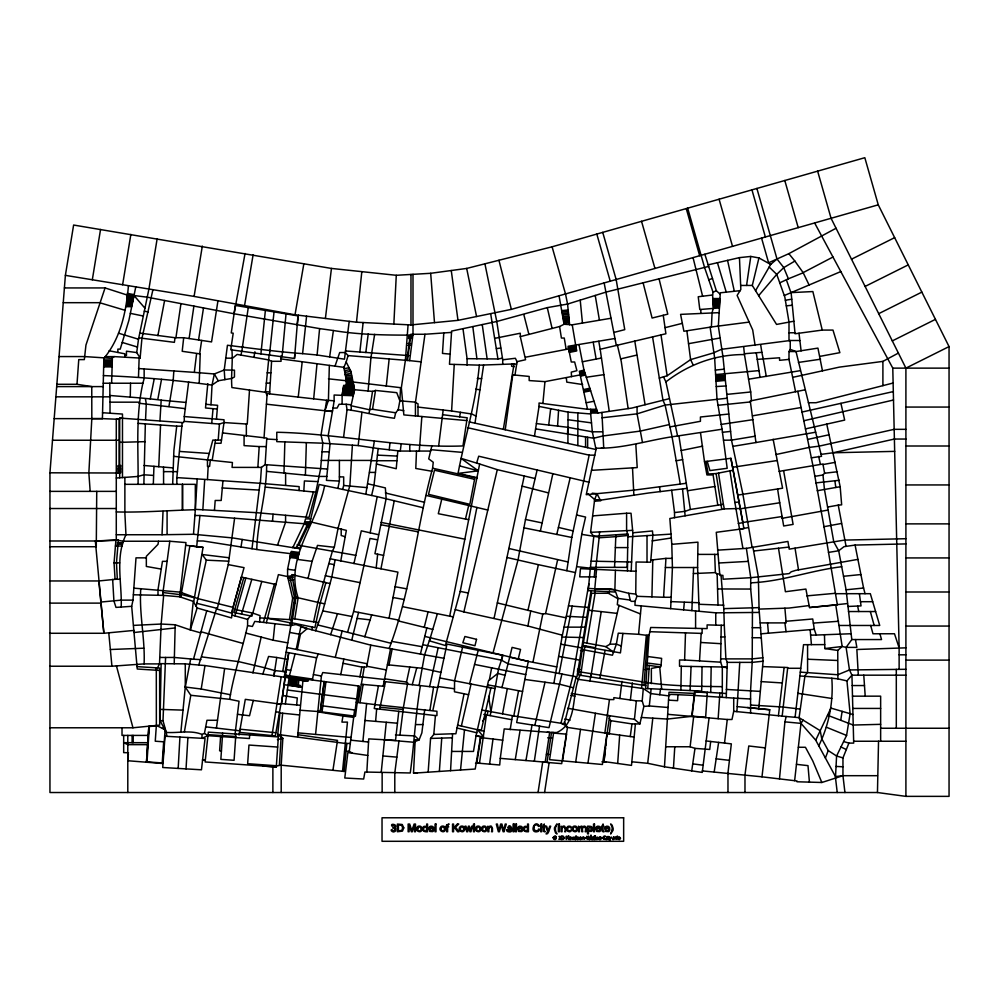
<?xml version="1.0" encoding="UTF-8"?>
<svg xmlns="http://www.w3.org/2000/svg" width="999" height="999" viewBox="0 0 999 999"><rect width="100%" height="100%" fill="white"/><g stroke="black" fill="none" stroke-linecap="round" stroke-linejoin="round"><path stroke-width="1.5" d="M143.868 484.328L145.342 423.863M750.586 713.024L750.586 690.334L752.197 662.374L752.459 607.642L750.674 589.06L750.736 577.697L746.378 548.351L717.544 550.162M49.95 546.74L96.279 546.728L96.741 491.371M109.79 383.229L109.89 395.467C127.035 396.978 144.405 397.964 161.176 400.174L159.952 420.691M567.907 443.406L568.056 412.137L539.035 406.418L539.035 403.009L587.549 409.29L596.59 409.29M759.365 612.424L715.759 612.837L634.989 605.307L635.089 601.348L636.925 596.303L635.751 594.08L636.088 562.012L650.661 562.2L652.871 535.476L652.459 530.956L632.854 532.792L631.206 571.053M468.581 694.73L454.458 691.795L454.582 680.819L462.587 647.202M722.314 697.327L722.314 666.995L720.629 662.175L721.228 625.199M130.282 396.953L130.519 383.229M163.711 727.547L166.259 732.392C178.059 733.328 190.821 729.782 202.023 734.44L201.96 738.311L207.942 735.676L249.425 738.511L249.675 734.977M680.893 690.134L681.306 666.271M702.035 666.633L701.685 691.083L645.579 688.523L649.063 635.289L650.711 627.484L707.105 628.608L707.105 624.899L724.3 625.374L725.873 658.89L727.26 662.374L726.273 697.602M710.726 692.469L711.176 666.795M164.673 735.464L166.895 736.338L165.022 736.201L162.725 767.507L201.461 769.804L205.07 738.473L166.895 736.338L166.259 732.392L160.077 720.679L161.126 663.648M592.245 493.194L596.952 493.656L594.655 499.562L590.584 532.33L593.806 536.288L627.959 533.99L627.31 567.345L590.421 567.345M174.213 663.761L175.2 624.775L161.164 624.038L133.579 625.386M384.49 679.482L322.764 672.552L321.391 676.036L315.584 734.427L351.074 737.462M651.922 596.853L652.797 559.865M49.95 472.802L65.385 275.362L73.614 225.037L331.443 268.431L396.278 275.299L430.681 273.301L466.683 268.431L552.085 246.803L864.822 157.705L878.258 204.832L949.05 346.591L949.05 796.365L905.906 796.365L877.459 792.519L49.95 792.519L49.95 472.802L119.106 473.014L119.106 419.33L102.422 418.631L103.859 358.404C120.842 338.062 126.224 311.288 128.446 285.677M615.409 570.304L614.822 592.02L588.224 590.621L590.334 568.156M693.593 567.519L691.87 610.614M699.138 611.288L697.602 567.519L697.951 542.17L671.778 544.33L672.427 567.519L670.666 608.628M581.73 534.378L599.175 537.125L599.125 537.787L615.809 536.663L615.871 534.802L614.56 567.345M877.459 792.519L878.533 741.246M727.26 667.082L679.532 666.246L679.532 660.014L684.615 660.014L685.501 632.866M284.852 441.933L283.978 473.051M596.952 493.656L600.699 500.861L594.555 500.387M306.356 442.707L305.394 475.124M416.496 451.061L415.784 468.469L431.88 471.253M690.084 690.559L691.071 666.445M158.766 466.72L160.552 424.975M905.906 675.174L851.947 675.174L846.952 680.893L837.899 678.845L837.749 650.424L842.169 646.49L846.103 647.389L856.855 647.389L855.456 639.56M651.136 688.773L649.3 705.968L643.843 706.443L639.897 723.913L631.955 723.913L610.789 720.679L609.14 718.044M145.554 419.493L146.291 403.658L145.442 399.013M116.284 534.74L162.025 534.74L163.024 511.363M393.856 324.063L396.278 275.299M408.079 324.775L405.382 360.339L401.348 387.774L403.846 414.897L466.795 420.591M719.155 312.65L680.594 314.373L683.89 331.256L711.388 326.973L712.087 312.65L713.398 307.929L712.574 295.005L698.239 296.753L699.787 309.528L719.43 307.929M736.887 711.638L739.747 662.374M56.868 384.29L76.998 384.29L91.758 386.601L91.821 418.643L88.861 472.927L90.172 491.371M188.661 381.88L184.266 416.558L216.446 419.13L217.607 405.319L210.976 404.757L212.038 385.09L214.335 373.963L224.226 369.98L234.465 370.167L234.465 376.973L231.905 378.396L218.207 380.781L212.038 385.09C176.024 380.082 139.685 376.973 103.409 375.587M182.218 422.565L176.848 477.609L207.467 479.57L208.167 466.396M367.782 755.456L347.864 752.572L344.78 778.009L363.661 779.033L364.91 772.027L410.252 772.976C414.235 743.88 415.497 714.572 420.429 685.614M450.561 770.679L452.584 733.778L455.881 733.778L464.06 693.793M178.172 768.418L179.932 737.075M366.845 772.027L368.718 738.885L395.529 740.396L398.776 711.263M400.587 387.687L399.862 400.824L398.214 409.69L395.654 412.787L394.418 418.269C378.609 416.183 362.987 411.738 347.065 409.627L346.154 404.258L339.098 404.258L337.088 408.054L333.029 408.054L328.196 435.502L330.02 443.993L326.436 480.382L339.385 481.081L339.385 460.427M476.048 416.158L471.978 414.036L451.61 410.989L454.245 364.51M143.007 382.729C135.365 415.884 138.524 450.274 138.074 484.328M186.039 768.893L187.899 737.512M303.821 491.008L304.42 480.944L317.869 481.618M138.499 376.76L139.136 358.017L140.122 358.017L141.92 338.474L152.934 289.685M197.178 479.158L195.329 509.378L256.656 512.674L309.041 517.37L315.859 491.983L320.567 469.055L322.814 443.194L321.029 434.902L326.661 400.287L334.128 400.799L333.029 408.054M202.847 509.777L204.695 479.62M269.593 393.868L271.591 361.301L268.144 359.815L237.125 354.433L232.605 358.166L225.762 358.166M636.925 596.303L663.586 597.277L665.946 558.379L671.778 558.379M709.065 717.919L702.26 772.414L664.472 766.807L669.005 692.282L694.417 693.418L694.33 695.441L670.629 694.392L668.781 695.903L650.911 693.581L643.294 688.561L578.621 679.395L576.336 678.084M677.946 694.717L677.584 700.674L668.531 700.137M673.451 768.281L674.775 746.765M699.525 660.913L701.186 633.378M173.564 456.318L232.417 462.512L232.08 467.395L261.438 467.395L265.135 464.635L266.808 438.086L222.527 432.904M282.68 713.236L280.369 735.876L281.044 738.211L279.383 765.009L344.056 771.415L346.84 743.643L277.734 734.452M281.194 792.519L281.194 765.122L282.842 738.323L280.369 735.876L277.622 735.601L279.92 712.961M352.385 445.242L349.887 485.477L338.174 527.797L334.303 547.29L332.43 551.036L317.819 602.36L313.624 621.828M557.579 426.086L558.578 410.277M162.025 534.74L193.481 534.278L195.329 509.715L195.329 484.328L124.875 484.328M257.867 467.395L259.203 446.578L266.271 446.578M297.615 736.475L302.934 680.631M443.781 332.954L442.482 353.421L450.087 354.108M647.764 688.623L649.275 665.446M140.772 588.623C139.011 613.91 145.167 638.598 144.106 663.898L159.503 663.898L161.164 624.038L163.649 595.392L179.77 596.79L193.769 601.56L203.047 547.402L189.91 545.854L180.707 597.115M249.513 390.047L247.252 424.063L224.013 422.565L219.418 424.038L184.291 421.378L183.329 422.652L119.693 418.069L119.693 477.772M332.555 410.751L324.962 410.751L328.421 400.287L329.333 365.384M705.619 717.619L707.317 692.245M718.156 718.706L719.879 693.081M173.838 370.966L173.164 380.731L168.943 406.468M220.667 735.489L219.618 750.798L221.441 750.923M222.652 733.129L220.854 759.377L234.078 760.289L235.876 734.028M222.14 480.694L260.352 483.304L261.438 467.395M276.298 766.982L278.359 736.925L208.329 732.142L205.12 761.962L276.298 766.982L262.687 766.033M669.38 424.55L640.322 431.081L602.684 436.014L593.681 438.236L567.444 433.953L567.907 427.31L536.413 423.588M159.64 670.441L137.25 669.018L131.681 606.318L132.992 600.124L136.001 557.842L146.341 557.842M156.306 667.832L156.356 725.436L155.257 741.208L164.223 741.845M163.686 741.807L162.213 762.949L147.003 761.875L149.363 726.523L156.331 725.823M264.036 437.837L267.17 393.594L326.661 400.287M617.682 763.436L619.68 735.077M76.998 384.29L78.759 359.603L84.341 359.603L85.951 345.055L105.07 287.937L126.935 294.98L134.128 294.98M428.159 772.177L430.569 738.436L433.791 734.44L435.427 715.571L436.938 715.571L436.938 711.276L374.7 704.57M439.36 771.428L441.745 738.111M643.968 685.389L647.702 635.289M95.842 546.74L96.279 540.983L116.284 539.959L123.114 541.233L169.793 541.233L185.951 542.594L179.72 596.79M211.713 423.451L213.037 408.678L217.295 409.041M218.207 440.084L219.418 424.038M214.448 510.402L215.197 500.474L221.191 500.474L222.964 480.744L207.467 479.57M599.275 535.801L599.587 531.843M641.583 688.323L646.341 635.289L649.063 635.289M272.502 521.178L273.064 514.273M294.493 358.466L297.952 315.884L235.314 305.419L231.256 332.917L233.204 333.204L230.757 349.775L294.493 358.466L294.942 352.859M120.342 579.27L115.06 579.27L114.061 562.874L115.896 540.272L118.319 540.272L116.471 562.874L117.32 579.12L98.826 580.956L49.95 580.956M267.045 395.454L265.497 391.708L269.181 354.545M256.768 549.487C257.505 520.916 266.783 493.356 266.646 464.76M368.107 390.996L370.904 358.029L374.65 334.315M375.612 721.365L376.673 708.803M500.274 758.353L499.712 764.997L476.823 763.061L480.781 737.599L502.722 740.184L504.208 728.92L549.675 732.404L545.192 762.15L500.274 758.353L502.722 740.184M128.384 754.095L127.797 760.739L162.712 763.511L165.185 728.521L162.45 728.371M180.844 732.392L185.277 687.025L190.684 658.953M421.853 416.521L419.305 451.061M460.527 770.017L464.498 729.807M643.843 706.443L642.207 700.848L643.294 688.561M758.691 709.452L763.086 661.213L759.065 609.103L758.366 576.823L752.909 547.215M296.666 704.957L297.29 697.939L282.605 695.504M782.167 716.133L787.724 667.519L762.612 666.595M795.079 717.307L803.533 644.692L824.687 644.605M799.774 675.961L831.792 678.246C833.603 701.523 829.008 724.824 818.78 745.791M286.026 313.898L282.08 356.768M397.839 450.786L396.228 468.731L376.411 464.011M594.218 576.873L594.904 569.343M596.565 569.418L594.78 588.786L610.626 588.786L628.671 593.294L635.751 594.08M582.23 649.537L612.437 655.207L616.371 644.143L618.281 633.166L638.573 634.303L641.221 605.881M683.628 609.84L684.327 602.31M207.792 383.678L205.507 407.967L213.037 408.678M200.824 632.904L190.297 629.919L193.269 601.386L197.14 607.991L231.531 617.931L233.042 607.367L241.421 577.122M349.188 321.328L344.48 359.19L317.108 354.995L319.593 328.609L234.078 313.773L147.24 297.178L134.016 295.529L144.942 308.204M313.674 398.826L317.008 363.736M542.932 402.897L544.954 381.643L585.214 373.938M635.389 723.913L631.493 765.396L603.983 761.563L607.08 733.341L567.469 727.422L565.646 726.261M193.481 534.278L232.755 537.937L296.154 548.189L307.717 524.013L199.937 515.509L196.678 546.665M778.408 715.771L784.115 667.519M877.459 775.686L842.956 775.686L821.84 782.492L796.99 781.767L796.99 780.968L779.482 778.895L784.914 721.852L786.163 716.508L799.1 717.657L820.241 730.719L821.702 738.611L828.233 750.574L836.588 756.018L842.956 757.904L842.956 775.686L844.942 792.519M362.887 741.433L366.621 703.546M386.263 722.277L381.256 772.127M619.83 698.501L621.965 681.368M224.85 379.62L224.226 369.98L227.447 345.254C252.285 348.339 277.46 351.823 302.597 353.634L306.581 316.183M353.658 717.369L342.957 715.996L341.945 722.115L347.452 722.115L342.545 771.265L345.13 771.403M260.914 353.896L265.384 310.439M282.717 671.44L287.762 642.869L273.164 640.222L274.862 623.713L254.782 621.403L252.397 626.46L247.602 625.586L247.602 619.392L252.784 613.086L260.065 615.621L259.603 621.952M639.897 723.913L634.44 719.317L636.351 700.848L642.207 700.848M269.48 355.057L274.038 311.888M65.385 275.362L194.093 296.416L295.017 314.797L356.481 322.215L361.825 271.653M359.852 352.085L363.137 322.54M386.263 386.201L389.123 359.253M566.82 570.641L571.803 537.462L589.16 455.144L594.842 455.144M389.173 648.451C411.288 590.397 416.358 527.884 432.604 468.206L433.254 462.25L428.708 458.866L431.93 445.616M361.9 412.4L358.179 445.566L322.814 443.194L276.785 441.633L276.785 432.267C339.123 433.479 400.462 448.339 462.962 445.941L467.22 417.794L442.594 414.685M376.173 567.882L377.672 554.208M590.247 569.118L593.806 536.288M595.679 569.38L595.741 568.743L576.648 566.658L562.375 635.239L553.858 683.416M595.891 567.345L599.325 535.914M630.369 699.999L632.355 682.954M217.957 300.761L211.551 341.92L183.691 337.724L182.193 351.298L200.212 353.908L199.226 382.879M794.642 780.681L800.986 723.376L799.1 717.657L804.932 675.961L807.579 672.127L807.579 644.692M259.977 483.279L251.998 548.726M298.226 397.09L302.21 361.75M358.179 445.566L378.171 448.551L374.001 485.252L371.616 495.467M389.21 449.8L390.022 442.644M603.983 761.563L605.494 748.214M605.831 745.254L606.343 740.808M606.843 736.35L607.18 733.391L634.153 737.062M607.08 733.341L609.315 733.628L610.789 720.679M664.472 766.807L647.702 763.298L652.809 718.169M181.905 426.161L176.723 426.161L173.901 450.424L172.665 484.328M399.925 735.177L403.409 707.554M710.664 741.47L709.74 749.462L694.992 748.376L690.122 746.765L665.696 746.765M724.525 743.081L727.26 719.492L731.98 719.492L733.716 711.313L733.716 698.101L694.492 695.466M779.482 778.895L761.987 776.822L769.767 709.752L737.25 706.618M235.002 734.615L239.036 701.236L229.67 699.312L190.784 695.292L185.277 687.025L185.277 663.86L159.503 663.636M641.346 717.469L667.394 719.068L691.733 716.345L694.655 691.383L726.273 693.518M690.122 746.765L693.656 716.583L691.733 716.345M138.499 368.544L194.318 372.365L196.566 353.908M228.259 564.622L244.056 567.644L231.468 613.074L217.158 609.14L228.259 564.622L234.615 518.181M297.215 325.012L298.401 315.197M325.399 318.456L331.443 268.431M548.701 425.037L550.674 408.716M604.857 733.004L609.452 699.587L613.848 699.587L613.848 697.639L636.351 700.848M162.562 595.367L169.793 541.233M343.569 437.387L347.065 409.627M407.517 360.477L410.851 334.265L424.962 334.265L451.523 332.405M335.002 366.146L339.697 352.547L345.317 352.547L348.102 355.594L409.652 360.627L412.999 334.265L412.999 274.325M438.673 445.716L443.181 410.015M622.889 633.428L620.429 652.896L582.692 646.253L578.608 674.999L645.766 685.676M289.61 685.489L290.684 677.235M291.059 685.689L292.12 677.422M292.32 685.876L293.381 677.584M293.756 686.076L294.817 677.772M295.167 686.288L296.241 677.959M295.804 686.375L295.979 684.939M296.466 686.475L297.54 678.121M297.165 686.575L297.352 685.114M298.239 685.227L299.126 678.321M299.513 678.371L299.288 680.169L307.979 681.281L308.216 679.495M298.713 686.8L298.901 685.314M300.287 680.294L300.512 678.508M300.312 687.025L300.512 685.514L295.354 684.852M301.261 680.419L301.498 678.633M302.235 680.544L302.472 678.758M303.396 680.694L303.621 678.908M304.483 680.831L304.72 679.045M305.644 680.981L305.881 679.195M324.101 681.543L320.217 711.675L299.862 710.214M320.367 711.688L324.25 681.555M322.065 711.912L325.949 681.78M352.285 753.209L349.3 751.236L354.62 709.977M354.445 716.083L358.316 685.951M398.951 740.996L394.792 772.976L394.792 792.519M659.752 694.73L660.476 689.198M365.796 352.547L368.231 333.916M475.512 763.286L479.47 763.286L486.451 714.959L487.237 714.959L487.962 711.226M406.88 360.439L410.227 335.115M630.269 736.55L631.955 723.913M140.122 358.017L136.713 352.572L138.499 339.235L148.926 289.036L157.155 238.699M378.171 448.551L400.249 451.061L401.236 443.718M241.858 351.298L242.557 346.203M274.026 675.824L274.737 670.566L264.872 667.807L238.798 661.663L201.686 656.892M271.978 735.576L281.206 676.81M505.232 429.757L512.762 374.837L529.17 376.436L529.17 380.569L544.954 381.643M489.585 764.148L493.019 738.898M216.421 728.084L224.575 668.793M183.691 337.724L175.037 337.724L174.388 342.345L138.799 337.824M415.434 415.946L415.434 402.622L424.962 334.265M329.658 356.78L333.391 330.519L319.593 328.609M580.706 675.324L584.777 646.64M288.798 652.709L281.443 703.608L300.299 705.282M285.339 703.958L289.423 675.749L295.067 653.858M297.839 686.675L298.052 685.202M746.565 285.452L750.786 256.443L758.94 257.942L770.666 264.423L776.997 259.003L788.848 253.659L836.038 228.259M534.328 761.238L539.572 725.823M575.711 761.987L580.519 729.345M691.708 770.903L694.992 748.376M175.924 337.724L180.956 303.621M189.123 338.524L193.906 306.094M199.65 353.908L201.636 340.459M242.407 347.19L248.264 307.58M289.46 619.592L292.632 598.239L287.587 576.585L287.587 569.243L291.321 551.411L299.35 552.497M290.459 625.574L294.605 597.789L289.772 577.047L278.396 574.625L266.358 622.739M475 423.176L483.616 365.022L514.073 363.936L503.334 429.345M166.796 561.338L162.45 561.338L157.992 589.772L157.992 595.242M483.616 365.022L479.295 365.147C476.111 402.222 464.772 437.462 457.967 473.888M510.177 729.682L512.437 715.696M562.587 760.763L566.583 734.165L553.558 733.091M587.936 763.136L595.416 713.298M714.21 771.815L718.631 742.394M538.049 792.519L542.707 761.937L549.138 762.599L544.58 792.519M273.938 675.824L276.748 657.479L287.45 659.377M365.809 494.255L374.338 441.146M332.929 770.304L337.5 740.396L297.727 734.665M502.709 364.348L502.709 359.777L515.372 358.279L517.045 361.675L514.997 375.05L512.562 375.05M534.477 436.126L539.035 406.418M198.551 339.985L203.496 307.929M291.521 625.436L295.941 597.452L298.127 597.802L294.805 618.868M429.945 710.127L433.566 687.087M576.648 566.658L581.967 532.904L585.589 517.057L576.985 515.097M840.758 720.029L842.132 711.363M241.009 546.977L242.208 539.472M351.236 405.781L369.143 409.69L372.54 409.265L375.512 390.447L396.765 392.669L399.862 400.824L415.497 402.147M532.03 724.974L525.949 760.526M590.834 676.935L595.342 648.626M601.236 611.6L595.479 647.764L582.966 645.441L591.62 593.269L608.354 593.269L617.145 598.276L630.207 600.074L631.168 601.348L635.089 601.348M158.504 541.233L158.004 544.355L146.341 556.293L146.341 566.445L161.076 569.068M185.277 687.025L201.199 689.023L204.982 665.559L285.027 677.322L281.368 704.245L245.304 699.35L239.061 735.077M837.237 792.519L835.476 777.609L836.588 756.018L846.578 735.439L850.112 713.686L846.952 680.893M92.32 279.77L100.549 229.445M122.627 284.727L130.857 234.403M194.093 296.416L202.322 246.091M588.848 583.903L572.902 676.111L560.938 723.239L566.358 725.761L567.469 727.422L561.7 763.648L547.027 762.424L551.51 732.517L556.818 732.517C578.821 722.477 570.766 693.668 580.007 675.399M591.071 590.771L576.923 676.872L508.029 663.811L501.423 660.152L422.714 644.68M515.272 759.615L520.092 730.369M586.825 643.119L595.104 593.269L594.88 590.284M244.555 305.607L253.097 254.882M295.017 314.797L303.871 263.661M358.191 702.472L364.273 667.07M356.231 702.222L360.015 702.709L363.149 684.427M241.034 355.12L241.721 351.149M253.933 357.355L254.907 351.773M459.615 416.833L460.402 412.312M184.403 731.768L190.784 695.292M492.969 653.046L518.019 560.014L525.486 519.455L537.125 470.042M490.247 715.546L498.526 668.955L502.997 655.319L446.978 644.068L432.867 710.401M367.782 483.791L385.352 487.899L386.163 498.526L374.925 553.671L383.579 555.369M419.081 685.464L424.587 654.82L430.332 637.762L528.608 661.488M287.762 642.869L290.721 626.56L290.122 622.777M234.078 313.773L245.055 253.484M284.191 677.21L288.686 652.697M340.759 560.963L346.366 530.369L310.002 521.753L298.726 545.254L355.794 555.357M389.048 618.244L397.927 572.14L330.194 558.791M157.892 399.013L161.526 379.32M375.512 390.447L372.527 391.408L369.143 413.199M378.446 685.814L374.25 708.528L435.427 715.571M312.362 680.032L316.608 657.804L318.344 653.908M599.837 678.371L605.082 650.449M300.799 626.873L370.766 645.142L366.621 667.07L361.838 667.07L343.019 663.286M489.323 680.132L491.683 667.669M482.03 710.064L502.547 713.823L507.33 688.598M562.375 635.239L527.909 626.011L530.744 610.988L497.327 602.921M502.547 713.823L513.798 715.946L518.581 690.734M501.935 687.574L509.74 657.155L528.259 661.413L516.658 722.539L549.013 727.659L561.95 674.038M157.879 335.639L164.598 300.499M202.023 734.44L204.433 733.391L206.955 720.279L217.495 720.279M532.917 662.325L542.807 614.098L545.579 613.561L565.996 617.819M559.178 673.513L572.19 606.131M229.67 699.312C233.566 674.188 242.083 650.386 247.602 625.586M370.154 532.829L377.21 496.64L319.156 484.49L310.002 521.753M451.61 751.435L473.489 751.435L476.048 735.788L488.474 680.806L497.739 673.426L505.082 675.312M212.225 460.064L215.509 440.084M335.14 559.865L331.768 577.122L322.814 610.889L315.584 630.731M380.944 568.818L394.293 500.549M359.902 676.897L361.838 667.07M449.7 616.183L479.632 464.011L461.014 458.341L478.284 470.829L458.054 473.414L476.948 477.647M150.237 399.013L154.271 378.633M383.154 686.238L390.572 648.701M437.387 613.698L429.42 640.846L445.392 645.541L460.214 591.396L476.885 507.48M235.914 612.961L245.854 578.071M340.734 674.65L343.856 659.09M388.973 664.909L392.17 648.988M501.423 660.152L502.41 655.207M296.216 649.4L300.924 626.273M297.29 649.625L300.399 634.377L307.242 628.558L295.991 624.487L290.721 625.599L274.862 623.713M135.789 286.875L128.896 320.354L120.217 349.126L117.857 349.126L117.857 352.46M589.86 680.981L591.046 675.174M337.862 488.399L339.385 481.081M540.347 531.131L552.847 473.763M494.068 618.306L524.238 475.986M379.645 709.128L385.502 681.705M311.9 629.77L312.487 627.072M380.057 707.242L403.072 709.465L407.704 682.929L406.531 682.092L409.777 667.02M196.166 606.331L206.281 560.152L202.21 554.52L229.096 557.767M429.632 686.638L438.174 647.677M351.236 410.414L351.236 404.832L354.583 389.722L350.924 371.366L346.166 362.013L348.102 355.594M298.127 597.802C284.503 557.692 317.37 523.376 324.625 485.626M317.694 624.949L347.54 632.305L353.634 611.45L369.992 538.449L377.41 539.785M545.579 613.561L557.679 559.602M353.946 563.536L361.313 530.831L378.496 534.702M527.909 610.451L538.411 564.685L575.424 572.577M252.909 672.964L261.176 637.075M457.554 725.162L461.363 726.048L471.053 684.015M583.453 642.494L605.794 646.628L610.102 644.143L619.043 605.406M587.462 839.073L588.286 836.076L589.622 839.073C592.894 827.122 589.735 846.553 588.461 836.9C587.325 844.58 585.589 830.818 587.462 839.073M527.909 626.011L463.873 611.9L497.29 469.655L479.632 464.011M556.768 534.44L570.167 477.859M534.815 725.411L545.029 682.217M308.017 578.458L312.088 561.363L317.507 545.392L334.303 547.29M441.77 499.138L438.311 513.698L468.681 519.68M465.472 519.043L468.681 505.544M509.727 657.142L512.075 647.377L520.554 649.437L518.169 659.203M793.868 321.203L776.56 324.425L752.297 285.452L758.94 257.942M253.296 700.424L249.538 715.746L237.5 714.335M351.748 640.172L358.566 612.387M424.25 627.335L428.084 611.813M420.404 654.07L426.848 627.971M576.261 676.748L564.31 723.776L513.798 715.946M221.491 440.084L212.824 440.084L207.467 460.064L207.467 466.396L209.603 466.396L210.327 460.064M469.605 683.741L478.184 650.337M286.938 647.514L335.264 657.367L342.158 630.968M342.632 489.398L343.681 485.477L343.681 476.898L339.385 476.898M206.805 610.576L193.494 659.215L174.213 657.454L160.315 657.454M292.782 547.652L304.233 523.738L305.532 518.868L310.826 518.868M412.25 684.702L416.795 667.732M234.877 615.859L235.876 612.237M243.793 577.622L233.866 612.549L251.91 616.183L261.775 581.455M263.386 622.389L274.438 584.165M306.006 517.107L313.436 491.983L315.859 491.983M241.483 614.073L251.81 579.333M198.776 664.872L216.696 608.254M553.434 837.512C557.667 833.278 555.756 843.144 553.134 837.449C557.704 832.204 556.518 843.855 553.109 837.811M476.61 463.099L478.708 456.206L588.935 482.217M197.14 607.991L190.297 629.919L175.2 624.775M364.772 636.85L371.69 614.909M262.749 674.3L268.581 656.455L276.748 657.479M330.644 634.665L337.487 613.723M411.875 830.631L414.123 824.063L415.484 824.063L415.484 831.742L414.523 831.742L414.523 825.311M414.498 825.311L412.275 831.742L411.351 831.742L409.14 825.211L409.103 831.742L408.141 831.742L408.141 824.063L409.665 824.063L411.85 830.631M277.51 545.179L285.577 522.252L285.577 515.347M585.277 647.302L585.776 645.966M825.386 757.991L828.233 750.574M842.956 757.904L848.913 743.106L853.695 743.106L851.947 675.174L849.475 669.954L846.103 647.389L851.797 639.56L846.091 589.797L838.685 550.774L833.765 541.82L824.462 489.498L822.989 474.975L824.612 473.239L837.437 471.74M353.921 385.826L346.366 385.364L346.366 380.756L343.906 367.332L346.166 362.013M755.107 345.417L752.697 329.957L737.112 295.417L740.833 289.498L739.46 257.63L750.786 256.443M842.956 775.686L835.476 776.573L815.721 740.172L830.931 708.104L852.959 714.51M156.943 668.968L159.503 663.898M608.354 593.269L609.49 591.033M755.556 290.684L770.666 264.423L768.606 262.799L761.563 238.087M795.579 391.745L788.998 359.39L788.998 351.523L790.246 349.363L790.246 340.509L799.874 340.509M482.742 721.116L486.451 714.959M784.914 721.852L800.986 723.376L803.084 720.129M758.653 295.654L776.735 274.375L783.79 267.607L794.879 261.076L803.134 272.627L809.103 285.002M659.29 378.084L667.132 375.761L690.596 359.615L713.323 352.959L721.503 349.313L790.246 340.509M779.757 282.842L788.386 278.796L783.678 267.47L776.997 259.003L756.892 188.449M707.217 461.326L709.939 470.591L727.185 468.294L722.052 429.22L677.597 436.001L665.908 381.88C688.586 364.31 715.734 354.32 744.455 354.57L743.656 346.74M139.136 358.017L114.273 356.618L112.388 357.654L111.613 383.229M898.388 353.072L882.904 361.388L839.31 367.132L792.657 377.36M803.134 272.627L832.979 257.03M517.045 361.675L525.574 359.715L520.292 336.626L559.59 326.536L564.085 324.25L572.227 324.812L611.026 318.244M851.498 259.203L894.642 237.65M865.097 286.438L908.241 264.885M878.708 313.674L921.84 292.12M892.307 340.909L935.451 319.355M905.906 796.365L905.906 368.132L949.05 346.591M712.574 295.005L713.061 292.282L716.32 290.684L720.217 294.28M768.606 262.799L776.997 259.003M784.29 295.517L840.808 271.566M788.336 278.821L803.208 272.777M724.35 508.941L723.376 504.32L690.371 509.453L685.127 511.338L674.537 512.562L674.537 517.669M686.301 483.279L633.865 490.147L586.226 494.68L596.278 448.176C624.163 448.876 650.411 439.373 677.597 436.001M708.766 279.72L712.499 278.546M479.295 365.147L449.475 364.273L451.61 331.081L496.778 321.491L547.29 307.63L567.569 304.058L605.918 292.12L708.678 266.408M356.481 322.215L410.976 324.925L457.992 320.342L511.376 309.365L878.258 204.832M579.882 372.664L584.415 371.466M601.148 448.189L603.696 447.515L601.91 412.45M824.612 473.239L822.926 464.023L779.108 471.366M613.798 332.467L624.762 329.645L616.158 279.508L602.734 232.367M893.118 383.029L816.021 402.722L808.353 402.722M609.265 411.376L600.174 349.275L665.896 333.753L665.034 327.684L682.342 323.339M669.268 398.676L631.78 408.079L597.802 413.049L583.978 370.105L579.345 371.266L587.549 409.29M893.506 400.012L803.795 420.766M620.641 358.903L636.588 355.132M277.41 739.597L281.481 738.636M580.307 373.751L584.815 372.702M287.849 577.672L292.969 576.473M289.323 578.259L293.132 577.372M294.605 597.789L292.632 598.239L294.493 598.513M708.179 264.847L739.46 257.63M829.145 434.752L807.592 439.448M287.587 576.585L294.056 575.124M802.022 412.05L893.318 391.583M805.456 428.896L844.679 420.092L840.921 403.334M821.053 454.37L833.178 452.772L894.392 439.048L905.906 439.048M800.211 370.679L748.563 379.22M775.823 454.557L809.215 447.402L819.055 446.166L894.167 429.333L905.906 429.333M857.904 559.365L795.579 570.392L791.171 571.815L789.173 573.601L750.736 577.697L723.114 579.208L722.901 575.362L719.829 575.362L716.271 532.317L743.918 528.646L730.918 458.304L704.495 461.675L700.486 432.604M583.641 389.535L589.822 388.249M681.193 450.537L702.622 446.153M525.574 357.192L568.656 348.938M804.994 389.822L750.261 400.961L755.956 442.532L732.854 446.366M811.338 457.817L821.54 456.331L796.016 351.548L790.246 349.363M494.855 338.336L520.292 333.229L520.292 336.626M688.536 343.681L719.954 337.999M568.568 348.464L575.986 346.978M568.768 349.5L576.161 348.014M568.98 350.512L576.336 349.038M569.168 351.486L576.51 350.025L572.227 324.812M569.355 352.422L576.698 350.949L576.51 350.025M584.14 392.095L590.646 390.809M580.956 375.999L585.576 375.087M583.803 390.397L590.109 389.148M586.263 402.772L593.993 401.236M815.659 432.217L755.956 442.532M828.109 510.052L782.055 518.331L782.055 516.533L742.894 522.489L730.918 458.304M823.75 526.748L841.483 523.451M582.355 361.775L601.46 358.042M583.978 391.246L590.372 389.985M721.103 424.413L752.946 419.667M705.856 461.501L708.303 473.976L716.108 473.563L733.254 470.192M275.649 766.208L281.194 765.122M645.142 669.63L649.05 668.88M738.273 523.501L742.806 522.652M739.347 529.258L748.226 527.597M841.72 566.745C811.063 570.304 781.593 581.705 750.711 582.817M344.143 368.656L349.076 367.744M344.518 370.666L350.05 369.642M669.904 426.923L700.424 421.303L700.424 417.008L728.733 414.036M823.026 464.56L835.326 462.312M676.111 460.789L682.617 459.627M289.785 580.332L293.569 579.645M826.76 424.113L840.171 486.713L817.207 490.734M827.584 507.042L838.548 505.094M571.528 376.66L571.278 372.14L576.91 370.679L574.65 362L571.278 362L568.131 346.291L614.972 338.486M344.842 372.427L350.924 371.366M746.378 548.351L787.936 541.446L789.198 549.138L844.442 540.097L905.906 538.711M462.974 328.671L467.07 358.678L497.952 358.966L502.435 358.204M568.319 347.265L575.824 345.991M752.522 415.821L801.098 407.517M814.759 476.373L822.989 474.975M788.998 351.523L796.016 351.548L817.931 348.114L822.464 370.829M820.104 356.331L839.872 352.659L832.979 330.082L822.252 330.082L795.067 333.766L791.121 292.62L812.861 291.558L822.252 330.082M755.119 436.201L731.505 440.122L723.501 440.222M785.376 300.249L791.757 299.2M828.458 552.41L838.685 550.774L844.018 546.665L855.082 545.067L905.906 543.918M594.467 501.073L648.638 492.994L687.087 488.361M687.462 490.746L714.897 486.476M738.361 495.005L782.579 488.211L773.151 439.273M740.634 508.741L779.72 502.784L783.678 525.998L793.106 524.388L783.603 470.641M732.654 467.282L776.885 460.576M652.135 540.884L671.303 537.999M496.403 348.651L500.686 348.002M742.906 548.351L734.877 502.522L739.472 501.848M586.276 377.247L603.896 374.662M798.401 362.437L820.566 359.19M717.881 405.307L750.411 401.935M839.347 480.269L815.871 482.917M748.975 322.115L711.388 326.973M345.179 374.275L351.223 373.476M847.452 603.558L809.527 607.554L805.893 589.06L785.414 591.733L778.496 548.239M809.19 605.556L789.085 608.054L759.065 609.103M824.462 634.615L824.837 648.563L842.169 646.49L835.776 605.032L809.527 607.554M650.799 560.089L665.946 558.379M601.91 417.794L637.075 413.848L665.097 405.082L727.147 398.214M753.758 551.011L788.86 547.077M740.296 290.634L720.304 292.807L718.356 326.298L722.964 356.73L731.505 440.122L742.906 494.293L752.097 547.352M722.452 432.292L730.556 431.431M762.836 657.767L752.21 658.89L720.691 658.89M763.086 661.213L752.197 662.374L727.26 662.374M116.284 511.925C142.707 512.612 168.993 510.402 195.329 509.715M788.998 359.39L779.57 360.327L779.57 357.779L757.267 359.378M715.334 370.08L724.225 369.18M759.003 370.604L715.596 374.588M715.908 380.045L725.224 379.108M715.983 381.343L725.349 380.394M726.76 394.393L750.699 391.983L751.46 400.724M843.531 576.286L860.913 574.537M846.091 589.797L863.573 588.024L865.047 593.693M49.95 727.784L132.967 727.784L159.69 725.112L159.628 668.044L137.05 666.608M561.85 310.602L568.144 309.99M562.1 312.113L568.294 311.501M562.35 313.686L568.456 313.087M562.862 316.745L568.756 316.171M563.099 318.256L568.906 317.694M563.349 319.73L569.055 319.18M563.561 321.079L569.18 320.529M563.736 322.09L569.28 321.541M563.923 323.201L569.393 322.665M615.809 536.663L627.959 535.476L626.598 530.357L626.598 513.249L631.031 513.249L632.854 532.792M786.3 305.831L792.332 305.244M117.832 465.734L120.929 465.434M134.078 630.406L103.871 633.279L49.95 633.279M175.125 627.934L134.253 632.492M806.792 595.879L835.476 593.294M100.662 602.072L121.216 600.124L132.992 600.124M786.038 621.291L812.724 618.98L814.297 629.308L816.233 635.052L851.111 633.741M761.101 633.816L814.297 629.308M562.574 315.022L568.593 314.523M835.776 605.032L837.374 604.894L826.935 542.907L812.986 465.921L797.801 391.296M49.95 666.221L111.938 666.221L144.106 663.898M744.455 353.721L761.85 352.322L763.224 358.953M592.619 515.909L626.598 513.249M715.833 378.633L725.099 377.934M117.832 470.417L120.929 470.179M671.003 534.115L627.959 536.813M117.832 466.883L120.929 466.658M116.284 478.022L138.074 476.436L143.868 474.787L153.322 475.412M813.348 623.089L838.561 621.266M117.832 468.244L120.929 468.019M117.832 469.305L120.929 469.08M131.681 606.318L115.984 607.404L113.911 600.886L112.65 579.408M116.284 473.014L120.929 472.702M591.533 470.342L637.212 467.582L635.826 444.592M117.832 471.628L120.929 471.441M715.671 375.911L724.849 375.387M715.746 377.235L724.974 376.698M716.283 386.538L725.911 385.976M590.584 532.33L632.617 530.357M718.668 563.011L748.313 561.376M719.705 573.988L717.132 573.988L715.371 572.589L693.418 573.563M721.041 637.062L724.837 636.887M847.839 606.468L861.038 605.894L859.39 593.693M110.352 649.512L143.706 648.201M905.906 647.839L856.855 649.5L858.316 675.174M118.319 540.272L95.342 541.008L103.871 633.279L98.826 580.956M721.028 575.362L723.788 608.641L759.015 607.642M433.791 734.44L452.584 733.778M430.569 738.436L452.36 737.786M880.643 724.337L853.233 725.037L827.547 715.259M833.178 452.772L894.667 451.373M816.233 635.052L810.626 635.164M740.833 285.452L752.297 285.452M64.398 287.937L105.07 287.937M126.935 296.041L133.903 296.041M126.935 297.165L133.679 297.165M126.935 298.301L133.441 298.301M712.799 298.551L719.967 298.551M126.935 299.488L133.192 299.488M712.874 299.625L719.904 299.625M126.935 300.574L132.967 300.574M712.936 300.724L719.842 300.724M126.935 301.473L132.792 301.473M713.011 301.823L719.779 301.823M126.935 302.335L132.605 302.335M63.249 302.685L99.563 302.685L125.187 310.339M713.074 302.797L719.73 302.797M126.935 303.346L132.405 303.346M713.136 303.808L719.667 303.808M126.935 304.345L132.193 304.345M713.199 304.832L719.605 304.832M126.573 305.582L131.943 305.582M713.274 305.894L719.542 305.894M126.261 306.656L131.718 306.656M713.336 306.905L719.48 306.905M788.998 332.779L794.979 332.779M412.899 335.115C386.376 335.164 359.615 334.89 333.391 330.519M407.754 345.367L410.314 345.367M124.85 355.469L126.461 355.469L126.461 351.198L136.713 352.572M409.066 355.619L345.517 350.974M59.028 356.568L84.391 356.568L112.363 358.404M105.082 356.618L114.273 356.618M103.821 359.915L112.3 359.915M103.796 361.001L112.25 361.001M271.591 361.301L281.056 361.301L281.056 355.944M103.771 362.063L112.2 362.063M103.734 363.224L112.15 363.224M516.683 364.023L511.65 364.023L511.65 366.233L514.173 366.67M103.696 364.635L112.088 364.635M103.671 365.809L112.038 365.809M103.634 366.883L111.988 366.883M814.635 222.964L892.781 368.132L949.05 368.132M267.058 372.827L270.879 372.827M477.285 378.546L481.618 378.546M103.209 383.229L142.869 383.229L144.143 378.633L144.143 368.931M266.209 383.129L270.242 383.129M346.366 385.364L343.681 385.364L342.108 395.017L342.108 404.258M56.693 386.601L103.122 386.601M55.894 396.828L109.915 396.828M109.89 395.467L110.015 402.172L139.048 402.172M905.906 407.068L949.05 407.068M590.671 410.539L596.99 410.539M590.671 411.7L597.365 411.7M590.671 413.049L597.802 413.049M119.693 418.194L122.477 418.194M91.821 418.643L102.422 418.631L54.183 418.643M119.693 419.205L116.284 419.205L116.284 539.959M602.509 431.805L592.332 431.805L567.907 427.31M52.497 440.247L119.106 440.247M145.33 441.645L119.693 442.345M215.509 443.269L221.029 443.269L224.013 422.565L224.013 419.767L216.446 419.13M905.906 446.004L949.05 446.004M400.249 451.061L430.606 451.061M322.065 451.81L329.27 451.81M321.316 460.427L371.378 460.427M371.328 460.726L396.953 460.726M327.572 469.055L265.135 464.635M163.574 471.64L177.472 471.64M369.53 472.415L375.462 472.415M326.835 476.436L318.868 476.436L266.646 471.366M905.906 484.94L949.05 484.94M343.681 485.477L367.195 487.649M49.95 491.371L116.284 491.371M49.95 508.528L116.284 508.528M194.693 515.509L199.937 515.509M304.732 521.853L310.926 521.853M304.495 522.727L310.602 522.727M304.233 523.738L310.165 523.738M905.906 523.876L949.05 523.876M49.95 540.983L96.279 540.983M197.34 540.971L203.234 540.971L258.928 549.825L298.801 554.632M117.283 542.732L122.827 542.732M117.058 544.218L122.552 544.218M116.783 546.016L122.215 546.016M615.372 547.589L627.722 547.589M697.951 554.395L717.844 554.395M905.906 557.929L949.05 557.929M591.096 561.151L631.693 562.012M114.061 562.874L116.471 562.874M116.858 562.874L119.655 562.874M665.396 567.519L697.602 567.519M595.879 576.873L579.732 576.873L580.444 568.656L636.088 571.278M717.557 588.948L750.674 589.06M905.906 591.995L949.05 591.995M835.539 593.693L870.329 593.693L879.732 625.474L839.272 625.474M133.367 594.78L163.649 595.392M663.586 597.277L670.891 597.277M860.464 601.698L872.701 601.698M699.075 602.747L670.666 601.61M49.95 603.121L100.749 603.121M699.138 604.283L723.788 605.219M848.476 611.538L875.611 611.538M260.065 617.894L291.333 619.705M760.314 622.901L786.176 622.901L784.902 608.204M905.906 626.061L949.05 626.061M564.06 627.147L585.102 627.147M752.21 627.709L760.664 627.709M752.21 637.737L761.388 637.737M851.797 639.56L881.543 639.56L879.894 633.766M610.102 644.143L616.371 644.143L621.303 646.003M899.125 654.82L905.906 654.82M905.906 660.114L949.05 660.114M185.277 663.86L204.982 665.559M787.637 668.281L800.699 668.281M905.906 669.305L849.475 669.954L837.774 674.75L800.236 672.127M644.205 682.205C669.967 686.138 696.191 686.276 722.314 686.663M852.222 685.551L864.485 685.551M852.484 696.166L880.643 696.166L880.643 741.246M750.586 705.057L782.979 707.03L800.249 709.103M852.796 708.428L880.643 708.428M160.29 709.39L182.792 710.114M160.077 720.679L162.999 720.679L166.259 732.392M415.771 724.587L423.164 724.587M880.643 728.246L949.05 728.246M148.239 735.414L122.015 735.414L122.015 727.784M547.639 737.849L551.548 737.849M480.319 737.999L483.404 737.999M853.646 741.246L905.906 741.246M147.752 742.682L123.676 742.682L127.797 744.655L147.615 744.655M345.379 743.431L350.312 743.431M798.338 747.277L805.444 747.277L812.774 760.926L821.84 782.492M349.3 751.236L344.593 751.236L346.054 751.385M128.496 752.759L123.676 752.622L123.676 735.414M546.453 754.357L549.063 754.357M601.935 761.8L606.118 761.8M408.753 336.413L411.401 336.438M260.352 483.304L299.113 486.625L299.176 490.534M562.05 637.05L583.391 637.537M408.628 337.5L411.263 337.575M650.337 631.718L702.122 633.416L702.122 628.608M408.516 338.511L411.138 338.611M726.273 689.435L760.202 691.395M102.522 412.724L122.477 414.061L122.477 477.572M807.579 659.228L837.324 660.464M547.177 732.23L553.646 732.517L549.575 759.677L602.409 764.497L609.715 715.808L567.744 708.254M206.281 560.152L228.671 561.201M750.586 699L733.716 698.101M377.422 455.119L397.365 456.093M395.467 734.952L414.797 735.913L419.081 739.922L421.865 732.866L424.712 709.615M566.321 616.296L586.713 617.345M413.536 772.702L417.407 772.901M588.423 588.448L614.885 589.847L617.969 598.389L617.295 604.707L640.471 613.948M836.026 766.42L842.956 766.795M193.494 659.215L200.874 659.627M138.986 403.234L185.464 408.678M222.14 487.962L259.203 490.084M266.745 439.011L276.785 439.61M700.636 642.469L720.928 643.693M684.615 660.014L720.629 662.175M265.497 391.708L269.705 391.958M281.044 738.211L282.842 738.323M345.342 375.187L351.536 375.587M345.654 376.86L351.785 377.247M345.941 378.446L352.01 378.821M346.203 379.87L352.222 380.244M346.366 381.318L352.984 381.73M346.366 382.717L353.471 383.166M346.366 384.053L353.696 384.515M343.519 386.363L354.121 387.038M343.319 387.587L354.333 388.286M343.119 388.836L354.558 389.56M342.919 390.047L354.345 390.771M342.707 391.333L354.071 392.058M342.507 392.557L353.796 393.269M342.307 393.768L353.534 394.48M353.259 395.729L334.128 395.017L334.128 400.799M259.203 446.578L244.081 445.616L244.081 436.001M761.288 681.618L782.042 682.929M407.967 343.444L410.527 343.606M133.841 588.149L180.282 592.145L197.864 598.601L233.042 607.367M179.795 451.448L209.166 453.459M707.292 692.694L694.967 691.857L692.07 716.133L705.631 717.307M235.702 736.525L208.017 734.627L207.942 735.676L204.433 733.391M277.672 747.065L248.963 745.042L247.652 763.711L276.386 765.746M138.074 423.339L176.723 426.161M702.26 770.903L761.987 776.822M568.056 412.137L590.671 413.961L592.332 431.805L596.053 449.538L469.155 421.903M649.3 705.968L668.094 707.492M115.434 546.016L117.832 546.216M353.271 382.018L401.348 387.774M143.868 465.484L172.889 467.882M568.493 605.819L588.336 607.467M384.253 739.76L413.374 742.207L419.081 739.922L415.209 739.722L413.511 773.164L475.237 769.03L480.519 736.862L476.048 735.788L483.566 736.787L477.547 729.732L484.29 731.28M382.892 755.956L396.853 757.13M430.944 449.7L462.35 452.372M364.96 720.466L397.452 723.226M667.682 714.322L727.26 719.492M297.852 732.854L315.584 734.427M361.313 684.265L384.515 686.363M161.176 400.174L185.464 402.41M302.597 353.634L317.108 354.995M354.583 389.722L372.527 391.408M631.83 761.8L647.702 763.298M205.844 404.283L210.976 404.757M600.724 500.137L594.655 499.562L587.812 493.643M786.163 716.508L733.716 711.313M831.792 678.246L837.899 678.845M240.085 729.208L275.899 732.742M239.535 732.379L275.349 735.901L280.869 704.307L277.547 703.721M747.477 707.504L769.767 709.752M265.359 487.1L313.436 491.983M387.4 664.747L422.165 668.269L440.784 672.352M279.37 712.899L299.438 714.947M350.724 740.159L368.544 742.032M409.652 360.627L421.116 361.85M202.41 759.927L205.307 760.239M328.421 378.821L346.366 380.756M274.737 670.566L285.19 671.715M796.453 764.347L807.991 765.634L809.415 782.13M266.421 404.183L332.405 411.588M588.811 610.214L617.195 613.398M384.078 681.543L437.724 687.549M346.154 404.258L351.236 404.832M290.11 555.581L298.314 556.53M357.093 618.381L370.13 619.88M706.106 740.946L731.343 743.868L727.971 772.876L727.971 792.519M765.346 747.901L748.775 745.978L744.979 774.849L744.979 792.519M716.158 758.815L729.432 760.351M418.007 407.08L451.61 410.989M289.935 556.53L298.077 557.479M203.047 547.402L185.951 545.317M205.694 726.835L239.81 730.818M289.76 557.492L297.814 558.453M162.912 592.532L179.982 594.605M797.689 693.281L831.792 698.463M175.037 337.724L139.773 333.117M290.309 554.557L298.564 555.581M638.573 634.303L646.341 635.289M360.015 702.709L374.975 704.607M285.352 676.548L359.353 686.088L355.469 716.208L317.632 711.338M287.362 690.009L357.679 699.075M321.141 705.669L355.219 710.052M692.732 763.885L702.996 765.197M591.508 422.877L567.981 419.73M297.565 559.44L312.088 561.363M287.587 569.243L295.142 570.254M647.677 656.518L661.638 658.366L660.938 666.583L651.36 668.443L651.36 683.678M647.252 662.999L661.088 664.822M647.115 665.159L659.752 666.832L661.675 689.26M281.056 358.916L343.906 367.332M290.909 552.472L299.076 553.558M524.837 679.457L559.29 684.153L573.463 687.762M437.949 686.525L454.458 688.761M265.759 392.345L231.905 387.562C230.794 374.775 233.092 362.113 231.843 349.4M580.444 650.461L582.917 650.811M577.534 669.218L580.169 669.592M606.343 733.216L609.315 733.628M824.837 648.563L837.749 650.424M607.504 715.421L634.44 719.317M286.351 669.667L290.609 670.292M283.816 671.603L286.026 671.927M285.552 675.187L312.55 679.083M285.227 677.384L289.098 677.946M284.178 684.702L302.073 687.287M475.699 389.173L479.945 389.81M722.314 666.995L727.26 667.719M609.452 699.587L571.316 693.443M384.615 678.796L406.531 682.092M582.642 384.54L566.783 382.13L566.321 377.684M372.54 409.265L395.654 412.787M476.848 762.874L479.47 763.286M292.62 618.518L318.544 622.602M535.601 428.871L567.444 433.953M579.07 671.765L642.494 681.855M317.595 711.788L342.957 715.996M194.318 372.365L214.335 373.963L218.207 380.781M391.533 641.358L422.215 646.728M276.136 711.775L279.458 712.362M560.789 644.18L581.693 647.876M558.628 656.393L579.682 660.114M487.25 687.162L495.042 688.548M370.766 645.142L443.868 658.279M289.66 632.429L300.399 634.377M394.805 586.675L406.73 588.848M392.844 597.464L404.27 599.55M286.114 652.222L316.608 657.804M398.214 409.69L403.846 410.739M313.474 674.562L321.391 676.036M474.562 664.435L525.749 674.625M366.783 666.246L386.363 669.954M127.198 293.344L134.191 294.68M380.619 524.687L418.294 531.893M522.552 691.483L487.699 684.839M109.091 350.774L124.85 353.808L124.85 357.205M353.634 611.45L398.589 620.079M322.814 610.889L352.147 616.545M528.259 661.413L556.768 666.92M439.572 677.896L490.946 687.886L481.218 730.569L461.363 726.048M483.803 714.447L511.675 719.705M328.808 563.586L334.215 564.635M360.102 582.667L325.312 575.736M201.199 689.023L230.557 694.755M460.214 591.396L468.306 593.006M524 527.847L571.803 537.462M234.753 609.452L252.784 613.086M267.532 618.244L290.859 622.926M335.264 657.367L367.245 663.786M464.847 539.173L381.106 522.39M402.634 606.68L453.334 616.92M130.345 313.361L143.319 316.034M144.331 311.188L148.202 312M525.486 519.455L542.057 522.914M291.945 622.802L314.922 627.584L320.242 602.884L324.687 603.846M377.21 496.64L423.201 507.754M297.078 544.855L301.099 545.704M241.358 577.11L276.286 584.552M323.464 582.142L330.057 583.553M570.866 695.316L574.887 696.216M564.785 719.03L570.067 720.204M432.604 468.206L476.86 478.121M467.844 427.772L589.16 455.144M567.744 561.9L508.866 548.488M522.09 486.126L548.326 492.857M506.968 557.479L538.411 564.685M294.405 596.927L320.242 602.921L325.899 582.667L291.833 574.6L296.066 598.164M293.856 602.759L295.055 603.034M497.29 469.655L535.114 478.546M487.799 510.039L426.136 495.417M558.429 527.422L573.339 530.956M385.352 492.982L424.5 502.297M456.968 728.009L476.798 732.766M390.909 643.256L347.54 632.305M398.326 620.928L432.767 629.432M424.762 636.388L430.332 637.762M180.045 594.155L194.455 597.752M196.828 603.309L217.345 608.416M296.241 547.052L300.474 548.139M293.019 547.177L300.237 549.025M530.744 610.988L542.807 614.098M245.554 632.979L273.164 640.222M459.54 465.871L478.284 470.829M577.247 671.066L579.857 671.753M455.307 609.602L463.873 611.9M232.305 615.147L247.602 619.392M201.136 631.78L243.082 643.468M843.618 741.533L848.913 743.106M118.544 333.204L138.499 339.235M122.228 342.445L137.45 347.04M345.204 536.75L341.196 535.501L341.196 528.746M826.335 727.197L846.578 735.439M415.434 402.622L418.007 403.808L418.007 416.171M306.306 525.586L308.716 526.735M306.643 524.9L309.053 526.048M156.356 725.436L164.735 729.47M840.983 746.965L846.315 749.55M605.794 646.628L613.398 652.01M769.155 267.045L776.735 274.375L784.839 297.065L788.998 322.115L788.998 340.684M800.986 723.376L815.721 740.172M788.848 253.659L794.879 261.076M564.248 722.102L566.358 725.761M905.906 368.132L831.068 218.282L817.632 171.141M693.256 365.159L690.596 359.615L686.925 331.256M663.486 376.848L665.908 381.88M608.99 837.037L609.665 840.571L611.326 837.037L610.177 839.085L609.452 837.037L607.941 836.413L608.304 839.572L608.803 837.037M786.45 280.007L790.958 292.695M713.061 292.282L704.545 267.432L687.662 208.167M899.125 669.305L899.125 647.839L894.492 633.766L872.989 633.766L870.653 625.474M704.844 254.245L716.32 290.684M717.432 262.712L726.248 292.158M784.789 180.494L798.213 227.635M751.947 189.86L765.371 237M719.093 199.213L732.529 246.353M686.251 208.579L699.675 255.707M641.533 221.316L654.957 268.456M596.803 234.053L610.239 281.194M552.085 246.803L565.509 293.931L567.569 304.058L569.605 324.812M870.329 611.538L874.175 625.474M116.433 665.871L132.967 727.784M846.078 546.378L838.236 505.119L841.658 504.845L840.171 486.713M643.081 282.779L652.097 318.044L667.794 314.148L659.015 278.709M523.826 314.61L528.908 334.415M498.938 260.264L511.376 309.365M693.044 257.605L702.609 296.216M617.407 345.204L621.253 361.463L628.146 408.603M547.29 307.63L552.097 328.459M628.671 593.294L630.207 600.074M818.631 456.331L820.354 464.023M727.572 260.377L734.327 291.283M295.804 623.601L295.991 624.487M484.915 263.811L496.778 321.491L502.709 359.777M490.659 313.624L497.952 358.966M466.683 268.431L476.56 316.521M857.641 606.043L858.765 611.538M559.053 295.779L564.085 324.25M855.082 545.067L863.573 588.024M722.052 429.22L717.007 399.225L714.635 357.767L710.102 327.197M604.133 282.929L616.333 345.467M579.033 344.767L583.978 370.105M642.469 442.457L637.075 413.848L637.075 406.73M704.495 461.675L706.93 474.937L713.099 474.937L717.806 505.182M680.307 484.215L671.915 436.076L665.097 405.082L662.961 400.174L652.559 336.9M782.055 516.533L782.367 518.281M763.111 358.404L766.283 376.473M721.778 509.39L716.108 473.563M645.067 404.707L634.79 341.096M598.788 341.308L600.174 349.275M593.206 342.282L596.141 359.078M595.229 295.454L599.425 320.204M744.455 354.57L750.699 391.983M566.071 348.938L564.273 338.049L561.413 338.049L559.59 326.536M795.029 548.164L798.526 569.917M740.172 508.491L724.637 508.891L669.842 518.493L671.778 544.33M760.676 344.767L761.85 352.322M756.243 352.772L760.064 377.435M729.944 470.841L734.877 502.522M718.506 473.089L723.376 504.32M678.933 436.001L690.371 509.453M777.597 488.973L779.72 502.784M661.001 334.902L667.132 375.761M488.623 696.403L490.909 711.8M663.249 315.272L665.034 327.684M482.242 324.575L487.125 358.866M834.889 480.894L835.813 487.487M451.261 270.517L457.992 320.342M784.902 622.901L786.063 631.693M671.678 490.322L674.537 512.562M659.552 486.863L660.164 491.658M472.802 326.586L476.91 358.766M799 333.229L801.111 350.936M682.554 489.073L685.127 515.821M580.219 300.125L582.454 323.077M108.766 632.804L111.938 666.221M767.544 622.901L768.431 633.191M810.152 629.657L811.425 644.605M723.788 608.641L724.3 625.374M430.681 273.301L434.49 322.627M863.773 675.174L865.209 696.166M632.517 467.869L633.865 495.192M714.685 554.395L715.371 572.589M717.132 573.988L718.019 605.219M892.781 368.132L899.125 647.839M184.266 416.558L184.291 421.378M896.303 669.305L896.303 728.246M882.904 361.388L882.904 385.639M715.759 612.837L715.759 624.899M700.823 309.528L700.823 313.249M695.591 610.951L695.591 628.471M647.015 535.476L647.015 562.15M627.434 561.8L627.434 570.879M590.671 409.29L590.671 413.961M587.637 437.25L587.637 447.702M585.576 436.913L585.576 447.252M577.847 412.924L577.847 445.579M467.07 358.678L467.07 365.147M410.976 274.45L410.976 324.925M409.777 444.53L409.777 451.061M382.142 772.976L382.142 792.519M285.614 473.201L285.614 485.327M272.877 766.745L272.877 792.519M246.353 424.063L246.353 436.213M176.848 477.609L176.848 484.328M167.083 511.313L167.083 534.278M165.584 657.454L162.999 720.679M163.574 467.12L163.574 484.328M153.958 466.321L153.322 484.328M133.192 735.414L133.192 742.682M132.118 735.414L132.118 742.682M127.797 735.414L127.797 792.519M124.875 477.397L124.875 513.086L125.949 534.74C115.01 557.392 122.04 582.991 121.216 607.042M110.015 402.172L110.015 413.012M182.492 484.328L182.492 509.715L182.492 484.328M591.42 828.92C588.274 836.101 588.136 821.89 591.42 828.92M426.698 829.045L426.036 830.806A1.286 1.286 0 0 1 425.212 831.093A1.349 1.336 0 0 1 424.45 830.856C421.366 828.396 426.76 824.537 426.698 829.045M527.559 829.045L526.898 830.806A1.286 1.286 0 0 1 526.073 831.093A1.349 1.336 0 0 1 525.312 830.856C522.227 828.396 527.622 824.537 527.559 829.045M600.524 838.336C598.988 841.42 599.15 835.052 600.524 838.336M417.694 828.471L418.131 830.556L419.692 831.056A1.349 1.336 0 0 0 420.542 830.494C422.739 828.096 418.256 824.949 417.694 828.471M441.108 828.471L441.558 830.556L443.119 831.056A1.349 1.336 0 0 0 443.968 830.494C446.166 828.096 441.683 824.949 441.108 828.471M460.327 828.471L460.764 830.556L462.325 831.056A1.349 1.336 0 0 0 463.174 830.494C465.372 828.096 460.889 824.949 460.327 828.471M476.535 828.471L476.973 830.556L478.533 831.056A1.349 1.336 0 0 0 479.383 830.494C481.58 828.096 477.097 824.949 476.535 828.471M482.542 828.471L482.979 830.556L484.54 831.056A1.349 1.336 0 0 0 485.389 830.494C487.587 828.096 483.104 824.949 482.542 828.471M569.655 838.074C570.591 841.72 571.84 835.414 569.655 838.074M573.176 828.471L573.613 830.556L575.174 831.056A1.349 1.336 0 0 0 576.036 830.494C578.221 828.096 573.738 824.949 573.176 828.471M577.022 838.074C577.909 841.72 579.308 835.414 577.022 838.074M579.757 838.074C580.706 841.72 581.955 835.414 579.757 838.074M618.556 838.074C619.492 841.72 620.754 835.414 618.556 838.074M403.771 827.859L402.472 831.131L397.377 831.742L397.377 824.063L402.222 824.487L403.771 827.859M533.841 827.184L534.49 830.219L537.1 830.881A1.911 1.886 0 0 0 538.024 830.244L538.548 829.045L539.572 829.307L539.098 830.431A2.872 2.86 0 0 1 537.949 831.518C528.608 834.365 534.552 817.944 539.435 826.173L538.436 826.41C537.837 823.813 533.766 824.662 533.841 827.184M564.123 837.799L563.536 839.285L561.213 839.56L561.213 836.076L563.424 836.263L564.123 837.799M603.658 837.487C603.021 840.496 606.618 838.061 606.056 838.973A1.311 1.299 0 0 1 605.519 839.46L603.546 839.085L603.271 837.05A1.536 1.523 0 0 1 604.457 836.038C607.842 837.337 604.42 835.601 603.658 837.487M147.078 752.622L146.466 762.362L148.876 726.198L147.078 752.622M422.752 828.333C421.566 831.792 426.311 831.842 426.685 831.742L427.56 831.742L427.56 824.063L426.61 824.063C428.721 828.621 422.852 824.075 422.752 828.333M523.613 828.333C522.427 831.792 527.172 831.842 527.547 831.742L528.434 831.742L528.434 824.063L527.484 824.063C529.582 828.621 523.713 824.075 523.613 828.333M598.726 838.011C600.724 843.568 602.547 833.278 598.726 838.011M421.94 828.87C422.09 834.502 413.698 830.781 417.445 826.785A2.522 2.51 0 0 1 418.781 826.111L419.855 826.111A2.485 2.46 0 0 1 421.191 826.797L421.94 828.87M445.354 828.87C445.504 834.502 437.125 830.781 440.871 826.785A2.522 2.51 0 0 1 442.195 826.111L443.281 826.111A2.485 2.46 0 0 1 444.617 826.797L445.354 828.87M464.572 828.87C464.722 834.502 456.343 830.781 460.077 826.785A2.522 2.51 0 0 1 461.413 826.111L462.487 826.111A2.485 2.46 0 0 1 463.823 826.797L464.572 828.87M480.781 828.87C480.931 834.502 472.539 830.781 476.286 826.785A2.522 2.51 0 0 1 477.622 826.111L478.696 826.111A2.485 2.46 0 0 1 480.032 826.797L480.781 828.87M486.788 828.87C486.938 834.502 478.546 830.781 482.292 826.785A2.522 2.51 0 0 1 483.628 826.111L484.702 826.111A2.485 2.46 0 0 1 486.038 826.797L486.788 828.87M488.886 828.096L488.848 831.742L487.899 831.742L487.899 826.185L488.748 826.972L489.985 826.123A2.535 2.522 0 0 1 491.408 826.223L492.457 828.321L492.457 831.742L491.508 831.742C493.244 829.657 490.484 824.637 488.886 828.096M562.112 828.096L562.075 831.742L561.126 831.742L561.126 826.185L561.975 826.972L563.211 826.123A2.535 2.522 0 0 1 564.635 826.223L565.684 828.321L565.684 831.742L564.735 831.742C566.458 829.657 563.711 824.637 562.112 828.096M571.578 838.261C569.118 842.831 568.881 833.853 571.578 838.261M577.422 828.87C577.572 834.502 569.193 830.781 572.927 826.785A2.522 2.51 0 0 1 574.263 826.111L575.337 826.111A2.485 2.46 0 0 1 576.673 826.797L577.422 828.87M578.958 838.261C576.498 842.831 576.261 833.853 578.958 838.261M581.693 838.261C579.233 842.831 578.995 833.853 581.693 838.261M582.654 837.911C582.305 842.207 581.455 835.027 584.203 837.412C584.153 842.619 584.44 835.738 582.654 837.911M614.61 837.911C614.273 842.207 613.411 835.027 616.158 837.412C616.108 842.619 616.395 835.738 614.61 837.911M620.491 838.261C618.031 842.831 617.794 833.853 620.491 838.261M428.796 828.383L429.845 831.443L432.667 831.605A2.185 2.16 0 0 0 433.541 830.843L433.878 830.069L432.904 829.944C430.544 833.79 426.673 826.26 433.916 829.195C434.677 825.748 429.021 824.862 428.796 828.383M517.644 828.383L518.693 831.443L521.515 831.605A2.185 2.16 0 0 0 522.39 830.843L522.727 830.069L521.753 829.944C519.393 833.79 515.521 826.26 522.764 829.195C523.526 825.748 517.869 824.862 517.644 828.383M592.395 828.92L592.22 830.132A2.647 2.622 0 0 1 591.321 831.418L588.511 831.156L588.486 833.878L587.537 833.878L587.537 826.185L588.399 826.185C588.498 826.435 593.106 825.561 592.395 828.92M595.666 828.383L596.728 831.443L599.55 831.605A2.185 2.16 0 0 0 600.424 830.843L600.761 830.069L599.787 829.944C597.427 833.79 593.556 826.26 600.786 829.195C601.548 825.748 595.891 824.862 595.666 828.383M596.003 838.036L596.703 839.535L598.264 838.985L596.503 838.773L598.339 838.411L597.727 837.1L596.003 838.036M604.682 828.383L605.731 831.443L608.566 831.605A2.185 2.16 0 0 0 609.427 830.843L609.765 830.069L608.791 829.944C606.43 833.79 602.559 826.26 609.802 829.195C610.564 825.748 604.907 824.862 604.682 828.383M402.709 827.834L401.773 830.431L398.401 830.831L398.401 824.974L401.598 825.249L402.709 827.834M510.689 829.295C509.278 833.79 505.844 827.871 510.689 829.295M563.648 837.786L563.224 838.96L561.688 839.148L561.688 836.488L563.136 836.613L563.648 837.786M592.844 838.448L591.558 839.048L592.844 838.448M553.983 837.587C555.307 841.42 555.806 834.789 553.983 837.587M395.03 829.495L393.444 831.093L391.933 829.582C389.548 829.932 392.982 832.866 394.443 831.705A2.647 2.622 0 0 0 395.616 830.843L395.679 828.271A1.536 1.523 0 0 0 394.93 827.684C398.713 824.575 389.323 822.676 392.033 826.198C392.844 822.514 396.715 827.384 392.957 827.284L392.844 828.109L394.38 828.246L395.03 829.495M560.152 838.548C556.431 839.759 561.6 839.934 560.414 836.775C557.205 835.476 560.189 837.012 560.152 838.548M506.805 829.944L506.818 830.606A1.424 1.411 0 0 0 507.292 831.43C516.283 834.827 509.727 820.541 507.867 827.896L509.752 826.86L510.689 828.208L506.805 829.944M591.083 838.748C592.145 841.345 595.117 837.861 592.295 836.975C589.56 837.936 595.042 837 591.083 838.748M566.908 827.996C565.384 831.405 571.116 833.603 571.703 829.819L568.993 831.056A1.286 1.274 0 0 1 568.194 830.544C566.358 828.695 569.492 824.987 570.679 827.959C573.426 826.573 566.783 824.637 566.908 827.996M579.557 827.896L579.457 831.742L578.508 831.742L578.508 826.185L579.358 826.96L581.618 826.123A1.386 1.386 0 0 1 582.642 827.035C585.439 823.788 587.662 829.382 586.113 831.742L585.164 831.742C587.449 825.224 580.706 825.786 582.779 831.742L581.83 831.742L581.58 827.135L579.557 827.896M446.753 824.824L445.829 826.91L446.665 826.91L446.665 831.742L447.614 831.742L447.614 826.91L448.701 826.91L447.677 825.199L449.1 824.025L446.753 824.824M617.02 836.413C616.408 843.893 618.955 834.602 617.02 836.413M474.575 479.295L469.842 504.32L428.521 494.33L434.478 470.217L474.575 479.295M555.744 826.61L555.506 827.771A8.541 8.467 0 0 0 555.819 831.48L556.992 833.99L555.531 832.829L554.47 829.607A7.355 7.293 0 0 1 554.57 827.559L556.992 823.938L555.744 826.61M612.112 830.157L610.614 833.99L613.036 830.369A7.33 7.28 0 0 0 613.136 828.321L612.075 825.099L610.614 823.938L611.8 826.448A8.554 8.492 0 0 1 612.112 830.157M504.008 828.995L503.633 830.669L501.923 824.063L500.674 824.063L498.876 830.669L497.352 824.063L496.303 824.063L498.364 831.742L499.4 831.742L501.261 824.987L503.146 831.742L504.12 831.742L506.256 824.063L505.219 824.063L504.008 828.995M476.535 639.335L474.975 645.729L462.837 642.757L464.897 636.5L476.535 639.335M429.932 827.784L429.77 828.421L432.929 828.421L431.056 826.86A1.424 1.411 0 0 0 430.269 827.272L429.932 827.784M518.781 827.784L518.618 828.421L521.778 828.421L519.905 826.86A1.424 1.411 0 0 0 519.118 827.272L518.781 827.784M596.815 827.784L596.653 828.421L599.812 828.421L597.939 826.86A1.424 1.411 0 0 0 597.152 827.272L596.815 827.784M596.528 837.761L597.889 838.061L596.528 837.761M605.819 827.784L605.656 828.421L608.828 828.421L606.942 826.86A1.424 1.411 0 0 0 606.156 827.272L605.819 827.784M467.395 829.832L467.207 830.581L465.996 826.185L465.01 826.185L466.72 831.742L467.719 831.742L468.831 827.459L469.955 831.742L470.941 831.742L472.689 826.185L471.765 826.185L470.492 830.456L469.368 826.185L468.394 826.185L467.395 829.832M572.864 838.698C571.041 834.065 572.827 842.532 573.576 837.836C574.25 843.094 576.036 833.241 574.275 838.985L573.763 837.037L572.864 838.698M548.563 831.83L547.614 833.653L546.053 833.89L547.689 831.755L545.566 826.185L546.59 826.185L548.151 830.681L549.737 826.185L550.711 826.185L548.563 831.83M457.405 824.063L453.558 827.871L453.558 824.063L452.535 824.063L452.535 831.742L453.558 831.742L453.558 829.083L454.832 827.859L457.579 831.742L458.928 831.742L455.544 827.172L458.778 824.063L457.405 824.063M568.319 836.076L566.57 837.799C566.221 832.117 565.958 842.844 566.57 838.348L567.145 837.799L569.005 839.56L567.469 837.487L568.943 836.076L568.319 836.076M544.218 824.237L542.569 826.91L543.269 826.91L543.444 831.343L544.58 831.817L545.292 831.73L544.23 830.519L544.218 826.91L545.167 826.185L544.218 826.185L544.218 824.237M603.034 824.237L601.398 826.91L602.085 826.91L602.272 831.343L603.408 831.817L604.12 831.73L603.059 830.519L603.034 826.91L603.983 826.185L603.034 826.185L603.034 824.237M623.651 817.781L382.03 817.781L382.03 841.295L623.651 841.295L623.651 817.781M436.001 824.063L435.052 824.063L435.052 831.742L436.001 831.742L436.001 824.063M474.425 824.063L473.476 824.063L473.476 831.742L474.425 831.742L474.425 824.063M514.048 824.063L513.099 824.063L513.099 831.742L514.048 831.742L514.048 824.063M516.446 824.063L515.496 824.063L515.496 831.742L516.446 831.742L516.446 824.063M541.658 824.063L540.709 824.063L540.709 825.137L541.658 825.137L541.658 824.063M559.403 824.063L558.379 824.063L558.379 831.742L559.403 831.742L559.403 824.063M594.48 824.063L593.531 824.063L593.531 831.742L594.48 831.742L594.48 824.063M541.658 826.185L540.709 826.185L540.709 831.742L541.658 831.742L541.658 826.185M576.061 836.076L575.636 839.56L576.061 836.076M594.368 836.076L593.943 839.56L594.368 836.076M595.466 836.076L595.029 839.56L595.466 836.076M607.217 837.037L606.78 839.56L607.217 837.037M613.498 837.037L613.061 839.56L613.498 837.037M586.076 838.086L584.765 838.511L586.076 838.086M602.747 838.086L601.423 838.511L602.747 838.086"/></g></svg>
